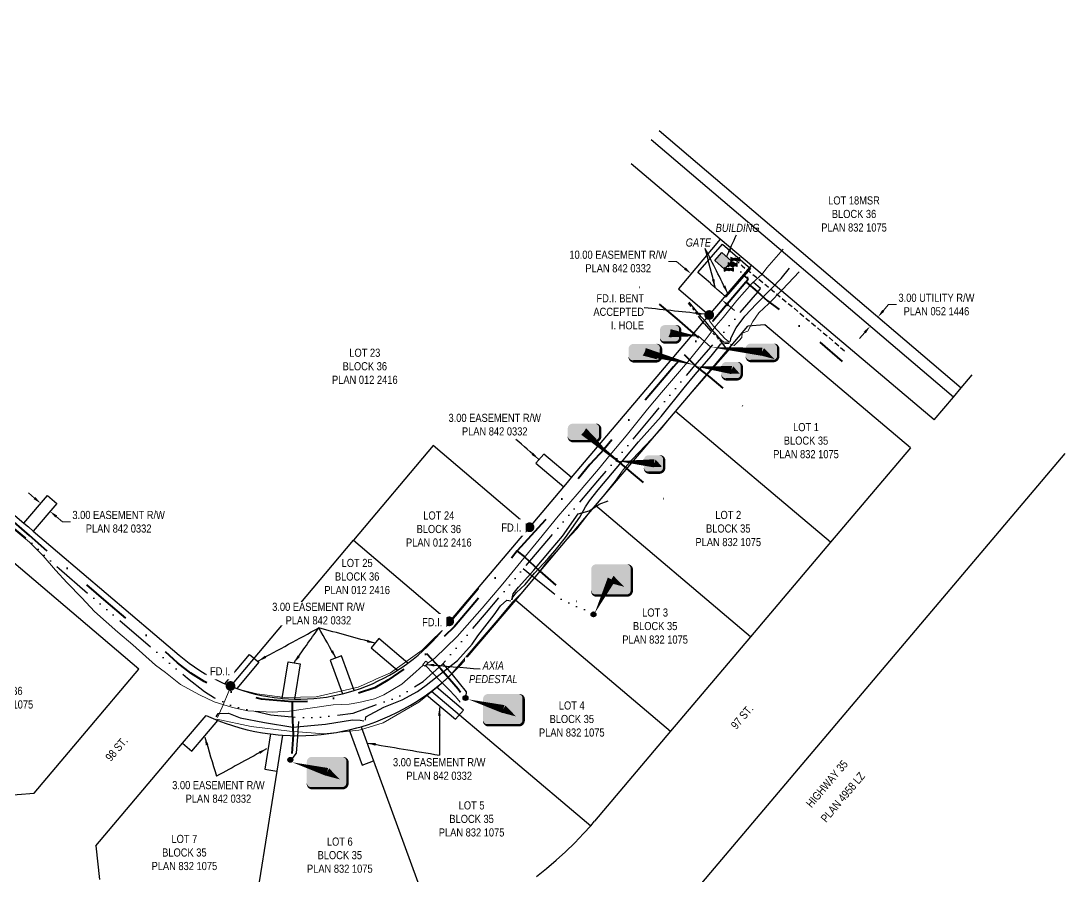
# Model space of a CAD drawing. Extents: x -125270 to -123996, y 6484594 to 6485518.
# Drawn here: x -124731 to -124473.8, y 6484747.8 to 6484958.4 of the extents above; entities that cross this region are included whole.
import ezdxf
from ezdxf.enums import TextEntityAlignment as Align

# ---------------------------------------------------------------- set-up
doc = ezdxf.new("R2010")
doc.units = 0
doc.header["$LTSCALE"] = 5
doc.header["$PDSIZE"] = 0.5
for name, pattern in [('COOP2', [10, 5, -1, 0, -1, 0, -1, 0, -1, 0, -1]), ('DASHDOT', [25.4, 12.7, -6.35, 0, -6.35]), ('POWERLINE5', [7.8, 2.4, -0.6, 0.6, -0.6, 0.6, -0.6, 2.4]), ('UG_PIPE', [1.875, 1.25, -0.625])]:
    doc.linetypes.add(name, pattern=pattern)
doc.layers.get('Defpoints').update_dxf_attribs({"color": 9})
for name, color, linetype in [('AS-FENCE', 48, 'foc-FENCE'), ('AS-PIPE-UG', 44, 'UG_PIPE'), ('AS-POWER-EXISTING', 72, 'POWERLINE5'), ('AS-SYMBOL', 7, 'Continuous'), ('AS-TELEPHONE-TELUS', 224, 'foc-TEL'), ('F-RW', 190, 'Continuous'), ('L-MON', 1, 'Continuous'), ('L-ROAD-T', 7, 'Continuous'), ('L-TITLEDB', 4, 'Continuous'), ('L-TITLEDB-T', 4, 'Continuous'), ('P-APEX RECON PAY ITEMS', 240, 'Continuous'), ('P-APEX RECON-URBAN', 30, 'COOP2')]:
    doc.layers.add(name, color=color, linetype=linetype)
for name, color, linetype, lineweight in [('AS-FIBRE-OPTIC-AXIA', 241, 'foc-FIBREOP', 9), ('AS-GENERAL', 48, 'Continuous', 18), ('AS-RECON EXISTING', 151, 'DASHDOT', 40), ('F-RW-T', 190, 'Continuous', 9), ('T-TEXT', 48, 'Continuous', 18)]:
    doc.layers.add(name, color=color, linetype=linetype, lineweight=lineweight)
doc.layers.add('AS-FIBRE-OPTIC-TELUS', color=7, linetype='foc-FIBREOP', lineweight=9, true_color=0xff9c38)
doc.layers.add('AS-STRUCTURE', color=7, linetype='Continuous', lineweight=30, true_color=0x595959)
doc.layers.add('AS-STRUCTURE-H', color=7, linetype='Continuous', true_color=0xa8a8a8)
doc.layers.add('AS-STRUCTURE-T', color=7, linetype='Continuous', true_color=0x454545)
doc.styles.add('1.8', font='ARIALN.TTF', dxfattribs={"height": 1.8})
doc.styles.add('80L', font='ARIALN.TTF', dxfattribs={"height": 2})
doc.styles.add('foc-LtypeFont', font='ARIALN.TTF', dxfattribs={"height": 7.35})
doc.styles.get("Standard").update_dxf_attribs({"font": 'ARIALN.TTF'})
doc.linetypes.add('foc-FENCE', pattern='A,10,-1,["X",foc-LtypeFont,S=0.2,R=0,X=-0.625,Y=-0.75],-1.24', length=12.24)
doc.linetypes.add('foc-FIBREOP', pattern='A,10,-1,["FO",foc-LtypeFont,S=0.2,R=0,X=-0.5,Y=-0.75],-2.75', length=13.75)
doc.linetypes.add('foc-TEL', pattern='A,2,-1,["T",foc-LtypeFont,S=0.2,R=0,X=-0.425,Y=-0.75],-1.24,8', length=12.24)
doc.dimstyles.new('Compass 1 000', dxfattribs={"dimtxt": 1.8, "dimasz": 2, "dimexe": 0.2, "dimexo": 0.0625, "dimgap": 0.5, "dimtad": 0, "dimtih": 1, "dimtoh": 1, "dimzin": 0, "dimdsep": 46, "dimtxsty": '1.8', "dimcen": 0.1, "dimse1": 1, "dimse2": 1, "dimclrd": 256, "dimclrt": 256, "dimaunit": 1, "dimadec": 4, "dimazin": 0, "dimtfac": 0.06, "dimtofl": 0, "dimtmove": 0, "dimatfit": 0, "dimfxl": 0.2, "dimtolj": 1, "dimtzin": 0, "dimlwd": -1, "dimarcsym": 0})

# ---------------------------------------------------------------- blocks, each defined once
blk = doc.blocks.new('fdia')
at = {"color": 255, "const_width": 1}
blk.add_lwpolyline([(-0.5, 0, 1), (0.5, 0, 1)], format="xyb", close=True, dxfattribs=at)
blk = doc.blocks.new('Fdiaa')
blk.add_blockref('fdia', (0, 0))
blk = doc.blocks.new('fdib')
at = {"color": 1, "const_width": 1.6}
blk.add_lwpolyline([(-0.4, 0, 1), (0.4, 0, 1)], format="xyb", close=True, dxfattribs=at)
at = {"color": 1}
blk.add_circle((0, 0), 0.8, dxfattribs=at)
blk = doc.blocks.new('Fdibb')
blk.add_blockref('fdib', (0, 0))
blk = doc.blocks.new('fdicc')
for name in ['Fdibb', 'Fdiaa']:
    blk.add_blockref(name, (0, 0))
blk = doc.blocks.new('FDI')
blk.add_blockref('fdicc', (0, 0))
blk = doc.blocks.new('VALVE')
h = blk.add_hatch(color=255)
h.dxf.hatch_style = 1
edge = h.paths.add_edge_path()
edge.add_line((-0.33, 0.24), (-1.2, 0.59))
edge.add_line((-1.2, 0.59), (-1.2, -0.59))
edge.add_line((-1.2, -0.59), (-0.33, -0.24))
edge.add_arc((0, 0), 0.411, 215.8775, 324.1225)
edge.add_line((0.33, -0.24), (1.2, -0.59))
edge.add_line((1.2, -0.59), (1.2, 0.59))
edge.add_line((1.2, 0.59), (0.33, 0.24))
edge.add_arc((0, 0), 0.411, 35.8775, 144.1225)
at = {"color": 48}
for p, q in [((-1.1, 0.44), (-1.1, -0.44)), ((-0.29, 0.12), (-1.1, 0.44)), ((0.29, 0.12), (1.1, 0.44)), ((1.1, 0.44), (1.1, -0.44)), ((-1.1, -0.44), (-0.29, -0.12)), ((1.1, -0.44), (0.29, -0.12))]:
    blk.add_line(p, q, dxfattribs=at)
for radius in [0.311, 0.11]:
    blk.add_circle((0, 0), radius, dxfattribs=at)
blk = doc.blocks.new('RISER')
h = blk.add_hatch(color=255)
h.dxf.hatch_style = 1
edge = h.paths.add_edge_path()
edge.add_arc((0, 0), 0.7, 0, 360)
blk.add_hatch(color=13).paths.add_polyline_path([(0.58, -0.15), (-0.58, -0.15, 0.774597)])
at = {"color": 13}
blk.add_line((-0.58, -0.15), (0.58, -0.15), dxfattribs=at)
blk.add_circle((0, 0), 0.6, dxfattribs=at)
blk = doc.blocks.new('*U627')
at = {"true_color": 0xffffa8}
h = blk.add_hatch(color=51, dxfattribs=at)
edge = h.paths.add_edge_path()
edge.add_line((-6.5, -11.5), (6.5, -11.5))
edge.add_arc((6.5, -5.5), 6, 270, 360)
edge.add_line((12.5, -5.5), (12.5, 4))
edge.add_arc((6.5, 4), 6, 0, 90)
edge.add_line((6.5, 10), (-6.5, 10))
edge.add_arc((-6.5, 4), 6, 90, 180)
edge.add_line((-12.5, 4), (-12.5, -5.5))
edge.add_arc((-6.5, -5.5), 6, 180, 270)
at = {"color": 240, "flags": 128}
for points in [[(-45, 2.7, 0, 10, 0), (0, 0, 5, 5, 0)], [(9.9, -4.3, 0, 10, 0), (0, 0, 5, 5, 0)]]:
    blk.add_lwpolyline(points, format="xyseb", dxfattribs=at)
blk.add_lwpolyline([(-6.5, -11.5, 3, 3, 0), (6.5, -11.5, 3, 3, 0.414214), (12.5, -5.5, 3, 3, 0), (12.5, 4, 3, 0, 0.414214), (6.5, 10, 0, 0, 0), (-6.5, 10, 0, 0, 0.414214), (-12.5, 4, 0, 0, 0), (-12.5, -5.5, 0, 3, 0.414214)], format="xyseb", close=True, dxfattribs=at)
at = {"color": 4, "lineweight": 30, "flags": 104}
blk.add_attdef('OTHER', text='', height=10, dxfattribs=at).set_placement((-0.3, 0), align=Align.MIDDLE_CENTER)
blk = doc.blocks.new('*U628')
at = {"true_color": 0xffffa8}
h = blk.add_hatch(color=51, dxfattribs=at)
edge = h.paths.add_edge_path()
edge.add_line((-14, -11.5), (14, -11.5))
edge.add_arc((14, -5.5), 6, 270, 360)
edge.add_line((20, -5.5), (20, 4))
edge.add_arc((14, 4), 6, 0, 90)
edge.add_line((14, 10), (-14, 10))
edge.add_arc((-14, 4), 6, 90, 180)
edge.add_line((-20, 4), (-20, -5.5))
edge.add_arc((-14, -5.5), 6, 180, 270)
at = {"color": 240, "flags": 128}
blk.add_lwpolyline([(-14, -11.5, 3, 3, 0), (14, -11.5, 3, 3, 0.414214), (20, -5.5, 3, 3, 0), (20, 4, 3, 0, 0.414214), (14, 10, 0, 0, 0), (-14, 10, 0, 0, 0.414214), (-20, 4, 0, 0, 0), (-20, -5.5, 0, 3, 0.414214)], format="xyseb", close=True, dxfattribs=at)
for points in [[(38.7, -35.2, 0, 10, 0), (0, 0, 5, 5, 0)], [(15.7, -9.2, 0, 10, 0), (0, 0, 5, 5, 0)]]:
    blk.add_lwpolyline(points, format="xyseb", dxfattribs=at)
at = {"color": 4, "lineweight": 30, "flags": 104}
blk.add_attdef('OTHER', text='', height=10, dxfattribs=at).set_placement((-0.3, 0), align=Align.MIDDLE_CENTER)
blk = doc.blocks.new('*U629')
at = {"true_color": 0xffffa8}
h = blk.add_hatch(color=51, dxfattribs=at)
edge = h.paths.add_edge_path()
edge.add_line((-6.5, -11.5), (6.5, -11.5))
edge.add_arc((6.5, -5.5), 6, 270, 360)
edge.add_line((12.5, -5.5), (12.5, 4))
edge.add_arc((6.5, 4), 6, 0, 90)
edge.add_line((6.5, 10), (-6.5, 10))
edge.add_arc((-6.5, 4), 6, 90, 180)
edge.add_line((-12.5, 4), (-12.5, -5.5))
edge.add_arc((-6.5, -5.5), 6, 180, 270)
at = {"color": 240, "flags": 128}
blk.add_lwpolyline([(-6.5, -11.5, 3, 3, 0), (6.5, -11.5, 3, 3, 0.414214), (12.5, -5.5, 3, 3, 0), (12.5, 4, 3, 0, 0.414214), (6.5, 10, 0, 0, 0), (-6.5, 10, 0, 0, 0.414214), (-12.5, 4, 0, 0, 0), (-12.5, -5.5, 0, 3, 0.414214)], format="xyseb", close=True, dxfattribs=at)
for points in [[(33.2, -3.6, 0, 10, 0), (0, 0, 5, 5, 0)], [(9.9, -4.3, 0, 10, 0), (0, 0, 5, 5, 0)]]:
    blk.add_lwpolyline(points, format="xyseb", dxfattribs=at)
at = {"color": 4, "lineweight": 30, "flags": 104}
blk.add_attdef('OTHER', text='', height=10, dxfattribs=at).set_placement((-0.3, 0), align=Align.MIDDLE_CENTER)
blk = doc.blocks.new('*U630')
at = {"true_color": 0xffffa8}
h = blk.add_hatch(color=51, dxfattribs=at)
edge = h.paths.add_edge_path()
edge.add_line((-6.5, -11.5), (6.5, -11.5))
edge.add_arc((6.5, -5.5), 6, 270, 360)
edge.add_line((12.5, -5.5), (12.5, 4))
edge.add_arc((6.5, 4), 6, 0, 90)
edge.add_line((6.5, 10), (-6.5, 10))
edge.add_arc((-6.5, 4), 6, 90, 180)
edge.add_line((-12.5, 4), (-12.5, -5.5))
edge.add_arc((-6.5, -5.5), 6, 180, 270)
at = {"color": 240, "flags": 128}
for points in [[(-43.9, 4.2, 0, 10, 0), (0, 0, 5, 5, 0)], [(9.9, -4.3, 0, 10, 0), (0, 0, 5, 5, 0)]]:
    blk.add_lwpolyline(points, format="xyseb", dxfattribs=at)
blk.add_lwpolyline([(-6.5, -11.5, 3, 3, 0), (6.5, -11.5, 3, 3, 0.414214), (12.5, -5.5, 3, 3, 0), (12.5, 4, 3, 0, 0.414214), (6.5, 10, 0, 0, 0), (-6.5, 10, 0, 0, 0.414214), (-12.5, 4, 0, 0, 0), (-12.5, -5.5, 0, 3, 0.414214)], format="xyseb", close=True, dxfattribs=at)
at = {"color": 4, "lineweight": 30, "flags": 104}
blk.add_attdef('OTHER', text='', height=10, dxfattribs=at).set_placement((-0.3, 0), align=Align.MIDDLE_CENTER)
blk = doc.blocks.new('*U631')
at = {"true_color": 0xffffa8}
h = blk.add_hatch(color=51, dxfattribs=at)
edge = h.paths.add_edge_path()
edge.add_line((-14, -11.5), (14, -11.5))
edge.add_arc((14, -5.5), 6, 270, 360)
edge.add_line((20, -5.5), (20, 4))
edge.add_arc((14, 4), 6, 0, 90)
edge.add_line((14, 10), (-14, 10))
edge.add_arc((-14, 4), 6, 90, 180)
edge.add_line((-20, 4), (-20, -5.5))
edge.add_arc((-14, -5.5), 6, 180, 270)
at = {"color": 240, "flags": 128}
blk.add_lwpolyline([(-14, -11.5, 3, 3, 0), (14, -11.5, 3, 3, 0.414214), (20, -5.5, 3, 3, 0), (20, 4, 3, 0, 0.414214), (14, 10, 0, 0, 0), (-14, 10, 0, 0, 0.414214), (-20, 4, 0, 0, 0), (-20, -5.5, 0, 3, 0.414214)], format="xyseb", close=True, dxfattribs=at)
for points in [[(62.1, -16.2, 0, 10, 0), (0, 0, 5, 5, 0)], [(15.7, -9.2, 0, 10, 0), (0, 0, 5, 5, 0)]]:
    blk.add_lwpolyline(points, format="xyseb", dxfattribs=at)
at = {"color": 4, "lineweight": 30, "flags": 104}
blk.add_attdef('OTHER', text='', height=10, dxfattribs=at).set_placement((-0.3, 0), align=Align.MIDDLE_CENTER)
blk = doc.blocks.new('*D518')
at = {"layer": 'Defpoints', "color": 0, "linetype": 'Continuous', "transparency": 16777216}
for p in [(-124519.89, 6484885.47), (-124519.42, 6484885.06), (-124521.36, 6484882.78)]:
    blk.add_point(p, dxfattribs=at)
at = {"layer": 'F-RW-T', "transparency": 16777216}
for p, q in [((-124518.6, 6484886.99), (-124517.3, 6484888.51)), ((-124517.3, 6484888.51), (-124515.3, 6484888.51)), ((-124523.13, 6484881.66), (-124524.43, 6484880.14))]:
    blk.add_line(p, q, dxfattribs=at)
at = {"layer": 'F-RW-T', "linetype": 'Continuous', "transparency": 16777216}
for points in [[(-124518.85, 6484887.2), (-124518.34, 6484886.77), (-124519.89, 6484885.47)], [(-124523.39, 6484881.88), (-124522.88, 6484881.44), (-124521.84, 6484883.18)]]:
    blk.add_solid(points, dxfattribs=at)
at = {"layer": 'F-RW-T', "linetype": 'Continuous', "transparency": 16777216, "insert": (-124505.5, 6484888.51), "char_height": 1.8, "attachment_point": 5, "style": '1.8'}
blk.add_mtext('\\A1;{\\H1.1111x;3.00 UTILITY R/W\\PPLAN 052 1446}', dxfattribs=at)
blk = doc.blocks.new('*D520')
at = {"layer": 'Defpoints', "color": 0, "linetype": 'Continuous', "transparency": 16777216}
for p in [(-124726.21, 6484839.44), (-124723.93, 6484837.5), (-124723.84, 6484837.61)]:
    blk.add_point(p, dxfattribs=at)
at = {"layer": 'F-RW-T', "transparency": 16777216}
for p, q in [((-124727.64, 6484840.84), (-124729.17, 6484842.14)), ((-124722.31, 6484836.31), (-124720.79, 6484835.02)), ((-124720.79, 6484835.02), (-124718.79, 6484835.02))]:
    blk.add_line(p, q, dxfattribs=at)
at = {"layer": 'F-RW-T', "linetype": 'Continuous', "transparency": 16777216}
for points in [[(-124727.43, 6484841.1), (-124727.86, 6484840.59), (-124726.12, 6484839.55)], [(-124722.1, 6484836.57), (-124722.53, 6484836.06), (-124723.84, 6484837.61)]]:
    blk.add_solid(points, dxfattribs=at)
at = {"layer": 'F-RW-T', "linetype": 'Continuous', "transparency": 16777216, "insert": (-124706.95, 6484835.02), "char_height": 1.8, "attachment_point": 5, "style": '1.8'}
blk.add_mtext('\\A1;{\\H1.1111x;3.00 EASEMENT R/W\\PPLAN 842 0332}', dxfattribs=at)
blk = doc.blocks.new('*U652')
at = {"true_color": 0xffffa8}
h = blk.add_hatch(color=51, dxfattribs=at)
edge = h.paths.add_edge_path()
edge.add_line((-19, -20), (19, -20))
edge.add_arc((19, -14), 6, 270, 360)
edge.add_line((25, -14), (25, 12.5))
edge.add_arc((19, 12.5), 6, 0, 90)
edge.add_line((19, 18.5), (-19, 18.5))
edge.add_arc((-19, 12.5), 6, 90, 180)
edge.add_line((-25, 12.5), (-25, -14))
edge.add_arc((-19, -14), 6, 180, 270)
at = {"color": 240, "flags": 128}
for points in [[(-43.1, 11.9, 0, 10, 0), (0, 0, 5, 5, 0)], [(15.7, -9.2, 0, 10, 0), (0, 0, 5, 5, 0)]]:
    blk.add_lwpolyline(points, format="xyseb", dxfattribs=at)
blk.add_lwpolyline([(-19, -20, 3, 3, 0), (19, -20, 3, 3, 0.414214), (25, -14, 3, 3, 0), (25, 12.5, 3, 0, 0.414214), (19, 18.5, 0, 0, 0), (-19, 18.5, 0, 0, 0.414214), (-25, 12.5, 0, 0, 0), (-25, -14, 0, 3, 0.414214)], format="xyseb", close=True, dxfattribs=at)
at = {"color": 4, "lineweight": 30, "flags": 104}
blk.add_attdef('OTHER', text='', height=10, dxfattribs=at).set_placement((-0.3, 0), align=Align.MIDDLE_CENTER)
blk = doc.blocks.new('*U654')
at = {"true_color": 0xffffa8}
h = blk.add_hatch(color=51, dxfattribs=at)
edge = h.paths.add_edge_path()
edge.add_line((-19, -20), (19, -20))
edge.add_arc((19, -14), 6, 270, 360)
edge.add_line((25, -14), (25, 12.5))
edge.add_arc((19, 12.5), 6, 0, 90)
edge.add_line((19, 18.5), (-19, 18.5))
edge.add_arc((-19, 12.5), 6, 90, 180)
edge.add_line((-25, 12.5), (-25, -14))
edge.add_arc((-19, -14), 6, 180, 270)
at = {"color": 240, "flags": 128}
blk.add_lwpolyline([(-19, -20, 3, 3, 0), (19, -20, 3, 3, 0.414214), (25, -14, 3, 3, 0), (25, 12.5, 3, 0, 0.414214), (19, 18.5, 0, 0, 0), (-19, 18.5, 0, 0, 0.414214), (-25, 12.5, 0, 0, 0), (-25, -14, 0, 3, 0.414214)], format="xyseb", close=True, dxfattribs=at)
for points in [[(-20.9, -42.2, 0, 10, 0), (0, 0, 5, 5, 0)], [(15.7, -9.2, 0, 10, 0), (0, 0, 5, 5, 0)]]:
    blk.add_lwpolyline(points, format="xyseb", dxfattribs=at)
at = {"color": 4, "lineweight": 30, "flags": 104}
blk.add_attdef('OTHER', text='', height=10, dxfattribs=at).set_placement((-0.3, 0), align=Align.MIDDLE_CENTER)
blk = doc.blocks.new('*U655')
at = {"true_color": 0xffffa8}
h = blk.add_hatch(color=51, dxfattribs=at)
edge = h.paths.add_edge_path()
edge.add_line((-14, -11.5), (14, -11.5))
edge.add_arc((14, -5.5), 6, 270, 360)
edge.add_line((20, -5.5), (20, 4))
edge.add_arc((14, 4), 6, 0, 90)
edge.add_line((14, 10), (-14, 10))
edge.add_arc((-14, 4), 6, 90, 180)
edge.add_line((-20, 4), (-20, -5.5))
edge.add_arc((-14, -5.5), 6, 180, 270)
at = {"color": 240, "flags": 128}
for points in [[(-63.1, 5.5, 0, 10, 0), (0, 0, 5, 5, 0)], [(15.7, -9.2, 0, 10, 0), (0, 0, 5, 5, 0)]]:
    blk.add_lwpolyline(points, format="xyseb", dxfattribs=at)
blk.add_lwpolyline([(-14, -11.5, 3, 3, 0), (14, -11.5, 3, 3, 0.414214), (20, -5.5, 3, 3, 0), (20, 4, 3, 0, 0.414214), (14, 10, 0, 0, 0), (-14, 10, 0, 0, 0.414214), (-20, 4, 0, 0, 0), (-20, -5.5, 0, 3, 0.414214)], format="xyseb", close=True, dxfattribs=at)
at = {"color": 4, "lineweight": 30, "flags": 104}
blk.add_attdef('OTHER', text='', height=10, dxfattribs=at).set_placement((-0.3, 0), align=Align.MIDDLE_CENTER)
blk = doc.blocks.new('*D548')
at = {"layer": 'Defpoints', "color": 0, "linetype": 'Continuous', "transparency": 16777216}
for p in [(-124566.83, 6484895.05), (-124565.94, 6484896.11), (-124559.19, 6484888.57)]:
    blk.add_point(p, dxfattribs=at)
at = {"layer": 'F-RW-T', "transparency": 16777216}
for p, q in [((-124569.5, 6484899.11), (-124571.5, 6484899.11)), ((-124567.47, 6484897.4), (-124569.5, 6484899.11)), ((-124556.77, 6484888.34), (-124555.24, 6484887.05))]:
    blk.add_line(p, q, dxfattribs=at)
at = {"layer": 'F-RW-T', "linetype": 'Continuous', "transparency": 16777216}
for points in [[(-124567.25, 6484897.65), (-124567.68, 6484897.14), (-124565.94, 6484896.11)], [(-124556.55, 6484888.59), (-124556.98, 6484888.08), (-124558.29, 6484889.63)]]:
    blk.add_solid(points, dxfattribs=at)
at = {"layer": 'F-RW-T', "linetype": 'Continuous', "transparency": 16777216, "insert": (-124583.89, 6484899.11), "char_height": 1.8, "attachment_point": 5, "style": '1.8'}
blk.add_mtext('\\A1;{\\H1.1111x;10.00 EASEMENT R/W\\PPLAN 842 0332}', dxfattribs=at)

msp = doc.modelspace()

# ---------------------------------------------------------------- hatches: boundary and pattern name
at = {"layer": 'AS-STRUCTURE-H', "linetype": 'Continuous'}
h = msp.add_hatch(color=256, dxfattribs=at)
h.dxf.hatch_style = 1
h.paths.add_polyline_path([(-124557.721, 6484897.206), (-124560.112, 6484899.335), (-124558.378, 6484901.318), (-124556.01, 6484899.196)])

# ---------------------------------------------------------------- linework, layer by layer
at = {"layer": 'AS-FENCE', "ltscale": 0.2, "flags": 128}
msp.add_lwpolyline([(-124561.186, 6484893.742), (-124564.276, 6484896.427), (-124558.217, 6484903.404), (-124551.271, 6484897.4), (-124557.354, 6484890.41), (-124559.053, 6484891.887)], dxfattribs=at)
at = {"layer": 'AS-FIBRE-OPTIC-AXIA', "ltscale": 0.2, "flags": 128}
for points in [[(-124631.325, 6484799.577), (-124630.737, 6484800.265), (-124629.057, 6484801.451), (-124623.587, 6484806.814), (-124617.398, 6484813.716), (-124612.317, 6484819.734), (-124607.847, 6484825.182), (-124603.383, 6484830.697), (-124598.673, 6484836.37), (-124594.009, 6484841.803), (-124588.754, 6484847.951), (-124585.903, 6484851.49), (-124581.944, 6484856.176), (-124576.666, 6484862.724), (-124573.251, 6484866.874), (-124566.294, 6484874.906), (-124562.93, 6484879.119), (-124559.719, 6484883.368), (-124558.014, 6484885.29), (-124554.674, 6484889.491), (-124550.923, 6484893.742), (-124548.419, 6484896.038), (-124547.259, 6484897.594), (-124543.276, 6484902.137)], [(-124771.956, 6484849.749), (-124767.597, 6484854.718), (-124765.535, 6484856.656), (-124764.63, 6484857.229), (-124763.494, 6484857.454), (-124762.03, 6484856.95), (-124760.06, 6484855.177), (-124752.142, 6484848.286), (-124749.094, 6484845.928), (-124744.39, 6484842.433), (-124740.391, 6484839.307), (-124735.031, 6484835.115), (-124728.866, 6484829.969), (-124725.557, 6484826.61), (-124722.481, 6484823.139), (-124719.622, 6484820.03), (-124716.052, 6484816.282), (-124712.899, 6484812.908), (-124707.117, 6484807.886), (-124703.48, 6484804.724), (-124697.863, 6484799.746), (-124695.426, 6484797.91), (-124691.681, 6484794.945), (-124687.027, 6484792.419), (-124683.378, 6484790.675), (-124678.903, 6484789.308), (-124675.154, 6484788.512), (-124669.131, 6484788.144), (-124664.833, 6484788.369), (-124654.093, 6484789.935), (-124650.191, 6484790.149), (-124647.786, 6484790.486), (-124643.939, 6484791.421), (-124641.652, 6484792.443), (-124637.213, 6484795.078), (-124633.726, 6484798.097), (-124631.898, 6484799.76)], [(-124631.303, 6484799.567), (-124629.512, 6484797.755), (-124627.461, 6484795.612), (-124625.669, 6484793.834), (-124623.985, 6484791.976), (-124622.838, 6484790.602)]]:
    msp.add_lwpolyline(points, dxfattribs=at)
msp.add_lwpolyline([(-124631.246, 6484800.714), (-124631.987, 6484799.9), (-124631.488, 6484799.434), (-124630.726, 6484800.267)], close=True, dxfattribs=at)
at = {"layer": 'AS-FIBRE-OPTIC-TELUS', "ltscale": 0.2, "flags": 128}
for points in [[(-124556.109, 6484878.784), (-124555.315, 6484878.422), (-124554.054, 6484879.683), (-124553.429, 6484880.43), (-124553.33, 6484881.447), (-124551.976, 6484881.983), (-124550.689, 6484884.372), (-124549.234, 6484886.499), (-124546.792, 6484888.761), (-124543.451, 6484892.195), (-124539.316, 6484896.599)], [(-124556.471, 6484879.251), (-124557.568, 6484880.099), (-124560.436, 6484883.228), (-124561.425, 6484884.509), (-124561.93, 6484885.662)], [(-124682.739, 6484786.455), (-124674.285, 6484784.611), (-124664.824, 6484783.474), (-124656.332, 6484782.783), (-124647.816, 6484783.717), (-124647.355, 6484783.797), (-124641.789, 6484785.499), (-124633.014, 6484790.645), (-124628.157, 6484794.589), (-124625.187, 6484797.233), (-124619.207, 6484804.281), (-124613.205, 6484811.26), (-124609.969, 6484815.128), (-124609.693, 6484815.474), (-124607.821, 6484817.406), (-124604.672, 6484821.011), (-124601.334, 6484825.297), (-124599.082, 6484827.737), (-124596.53, 6484830.654), (-124594.067, 6484833.274), (-124590.451, 6484837.984), (-124587.6, 6484841.36), (-124584.656, 6484845.066), (-124582.648, 6484847.826), (-124580.413, 6484850.377), (-124575.638, 6484855.428), (-124573.484, 6484857.743), (-124569.435, 6484862.693), (-124566.767, 6484865.824), (-124559.899, 6484873.603), (-124556.222, 6484877.813), (-124556.145, 6484878.769), (-124556.145, 6484878.769)], [(-124682.628, 6484786.856), (-124681.406, 6484789.385), (-124679.747, 6484793.471), (-124678.944, 6484794.207), (-124677.536, 6484793.795), (-124672.868, 6484792.688), (-124665.998, 6484791.783), (-124658.295, 6484791.902), (-124647.913, 6484794.273), (-124644.395, 6484795.882), (-124643.621, 6484796.246), (-124640.006, 6484797.833), (-124632.204, 6484803.445), (-124625.259, 6484810.201), (-124618.305, 6484818.493), (-124618.251, 6484818.546)]]:
    msp.add_lwpolyline(points, dxfattribs=at)
at = {"layer": 'AS-GENERAL', "ltscale": 0.2, "const_width": 0.3, "flags": 128}
msp.add_lwpolyline([(-124561.214, 6484893.71), (-124557.354, 6484890.41), (-124556.338, 6484891.422)], dxfattribs=at)
at = {"layer": 'AS-PIPE-UG', "ltscale": 0.2, "flags": 128}
msp.add_lwpolyline([(-124555.015, 6484899.567), (-124553.392, 6484898.067), (-124551.385, 6484896.488), (-124547.469, 6484893.298), (-124543.765, 6484890.21), (-124540.577, 6484887.61), (-124533.644, 6484881.796), (-124528.099, 6484877.109)], dxfattribs=at)
at = {"layer": 'AS-POWER-EXISTING', "ltscale": 0.2, "flags": 128}
msp.add_lwpolyline([(-124557.399, 6484877.891), (-124558.774, 6484879.764), (-124560.47, 6484881.384), (-124562.096, 6484883.161), (-124566.595, 6484888.865)], dxfattribs=at)
at = {"layer": 'AS-RECON EXISTING', "ltscale": 0.2, "flags": 128}
for points in [[(-124552.438, 6484894.066), (-124555.663, 6484890.231), (-124560.559, 6484884.41), (-124564.029, 6484880.374), (-124567.622, 6484876.218), (-124570.27, 6484873.192), (-124579.018, 6484862.86), (-124587.368, 6484852.933), (-124590.918, 6484849.093), (-124595.652, 6484843.309), (-124601.859, 6484835.451), (-124608.743, 6484827.845), (-124614.999, 6484820.254), (-124624.179, 6484809.226), (-124631.115, 6484802.579), (-124632.492, 6484801.59), (-124640.65, 6484796.018), (-124643.859, 6484794.156), (-124648.595, 6484792.599), (-124657.654, 6484790.864), (-124664.177, 6484790.654), (-124671.779, 6484791.382), (-124677.544, 6484792.57), (-124682.272, 6484794.111), (-124685.901, 6484795.659), (-124689.157, 6484797.747), (-124692.446, 6484800.334), (-124697.532, 6484804.947), (-124703.548, 6484809.916), (-124710.018, 6484815.425), (-124715.565, 6484820.186), (-124720.838, 6484824.648), (-124728.945, 6484831.632), (-124732.665, 6484834.928), (-124734.479, 6484836.429), (-124743.398, 6484843.818), (-124751.098, 6484850.452), (-124751.138, 6484850.449), (-124756.415, 6484855.365), (-124764.989, 6484862.578), (-124776.197, 6484871.825), (-124790.881, 6484884.479), (-124792.716, 6484885.768), (-124799.129, 6484891.068), (-124801.576, 6484893.283), (-124809.248, 6484899.914), (-124818.229, 6484907.42), (-124825.109, 6484913.515), (-124829.805, 6484917.345), (-124834.699, 6484920.971), (-124841.432, 6484925.454), (-124849.177, 6484929.982), (-124856.348, 6484933.079), (-124859.847, 6484934.192), (-124867.504, 6484936.324), (-124882.462, 6484939.269), (-124886.587, 6484939.422), (-124900.376, 6484939.968), (-124908.326, 6484940.281), (-124916.138, 6484940.659), (-124925.988, 6484940.954), (-124929.541, 6484941.025), (-124933.481, 6484941.416), (-124943.239, 6484941.51), (-124955.094, 6484942.083), (-124969.972, 6484942.676), (-124974.897, 6484943.975), (-124976.863, 6484944.495), (-124990.129, 6484948.041), (-124993.772, 6484948.908), (-124993.786, 6484948.888), (-124999.587, 6484949.695), (-125000.762, 6484949.834), (-125003.674, 6484950.205), (-125004.808, 6484950.322), (-125010.519, 6484950.881), (-125014.084, 6484951.749), (-125022.278, 6484952.301), (-125025.205, 6484952.836), (-125028.633, 6484953.429), (-125032.727, 6484954.725), (-125038.061, 6484955.265), (-125044.894, 6484956.251), (-125048.597, 6484956.665), (-125053.805, 6484957.362), (-125061.569, 6484958.364), (-125062.924, 6484957.617), (-125066.982, 6484956.144), (-125075.011, 6484957.508), (-125076.985, 6484957.635), (-125079.677, 6484957.84), (-125081.667, 6484958.062)], [(-124564.022, 6484880.333), (-124569.397, 6484885.03), (-124574.576, 6484889.319), (-124581.494, 6484895.189)], [(-124552.755, 6484895.552), (-124551.86, 6484894.763), (-124552.397, 6484894.044), (-124549.692, 6484891.691), (-124547.112, 6484889.463), (-124543.733, 6484886.869), (-124534.828, 6484879.76), (-124528.758, 6484874.502)], [(-124567.664, 6484876.233), (-124564.621, 6484873.178), (-124561.31, 6484870.61), (-124557.438, 6484867.406), (-124555.096, 6484865.066), (-124552.259, 6484862.784), (-124551.888, 6484862.883)], [(-124587.398, 6484852.945), (-124584.1, 6484850.034), (-124580.198, 6484846.757), (-124575.379, 6484842.795), (-124572.709, 6484840.777), (-124569.91, 6484839.127)], [(-124608.749, 6484827.83), (-124607.074, 6484826.461), (-124603.176, 6484822.846), (-124598.621, 6484818.938), (-124593.478, 6484814.91), (-124590.629, 6484812.816), (-124589.964, 6484812.224)], [(-124631.133, 6484802.587), (-124627.586, 6484798.848), (-124623.313, 6484793.867), (-124621.536, 6484791.658)], [(-124664.219, 6484790.644), (-124664.197, 6484787.977), (-124663.993, 6484782.553), (-124664.341, 6484777.364), (-124664.675, 6484776.424)]]:
    msp.add_lwpolyline(points, dxfattribs=at)
at = {"layer": 'AS-STRUCTURE', "ltscale": 0.2, "flags": 128}
msp.add_lwpolyline([(-124557.721, 6484897.206), (-124560.112, 6484899.335), (-124558.378, 6484901.318), (-124556.01, 6484899.196)], close=True, dxfattribs=at)
at = {"layer": 'AS-TELEPHONE-TELUS', "ltscale": 0.2, "flags": 128}
for points in [[(-124556.239, 6484879.41), (-124556.152, 6484880.172), (-124555.691, 6484881.202), (-124554.841, 6484882.784), (-124552.66, 6484885.671), (-124549.834, 6484888.711), (-124546.193, 6484892.413), (-124543.775, 6484894.966), (-124541.689, 6484897.502)], [(-124556.486, 6484879.159), (-124557.977, 6484879.274), (-124558.561, 6484879.734), (-124560.759, 6484882.3), (-124562.281, 6484884.221), (-124563.48, 6484885.472), (-124566.431, 6484889.066)], [(-124610.028, 6484815.776), (-124609.817, 6484816.489), (-124608.961, 6484817.576), (-124606.805, 6484819.591), (-124604.509, 6484822.352), (-124601.251, 6484825.916), (-124599.393, 6484827.971), (-124596.904, 6484831.128), (-124593.374, 6484836.165), (-124591.91, 6484838.72), (-124590.921, 6484840.218), (-124588.838, 6484842.895), (-124583.112, 6484849.728), (-124578.869, 6484854.701), (-124573.336, 6484860.958), (-124567.674, 6484868.037), (-124564.897, 6484871.328), (-124560.956, 6484875.791), (-124559.672, 6484877.434), (-124558.571, 6484878.837), (-124556.54, 6484879.041)], [(-124610.106, 6484815.784), (-124609.759, 6484817.315), (-124608.442, 6484818.911), (-124604.697, 6484823.095), (-124600.4, 6484828.169), (-124597.606, 6484831.499), (-124593.763, 6484837), (-124591.05, 6484837.762), (-124590.163, 6484838.318), (-124588.593, 6484839.375), (-124586.347, 6484840.153)], [(-124646.148, 6484786.212), (-124646.025, 6484786.991), (-124641.631, 6484789.339), (-124637.093, 6484791.144), (-124633.368, 6484793.203), (-124631.184, 6484794.794), (-124623.5, 6484800.89), (-124619.878, 6484804.866), (-124618.433, 6484806.953), (-124614.483, 6484812.114), (-124612.857, 6484814.37), (-124611.293, 6484815.731), (-124610.328, 6484815.53)], [(-124682.932, 6484787.004), (-124682.429, 6484787.826), (-124679.917, 6484787.88), (-124677.041, 6484786.77), (-124671.01, 6484785.575), (-124664.006, 6484784.488), (-124655.996, 6484785.157), (-124649.352, 6484786.265), (-124647.478, 6484786.157), (-124646.535, 6484785.997)]]:
    msp.add_lwpolyline(points, dxfattribs=at)
at = {"layer": 'F-RW', "ltscale": 0.2, "flags": 128}
for points in [[(-124573.794, 6484931.371), (-124499.391, 6484868.005)], [(-124501.327, 6484865.716), (-124575.731, 6484929.082)], [(-124558.735, 6484904.618), (-124569.075, 6484892.403), (-124561.46, 6484885.884)], [(-124595.382, 6484845.918), (-124602.241, 6484851.71), (-124604.176, 6484849.425), (-124597.317, 6484843.633)], [(-124730.275, 6484834.664), (-124724.453, 6484841.51), (-124722.169, 6484839.568), (-124727.992, 6484832.721)], [(-124635.678, 6484800.226), (-124642.834, 6484806.275), (-124644.768, 6484803.984), (-124638.243, 6484798.466)], [(-124680.788, 6484795.136), (-124674.705, 6484802.382), (-124672.397, 6484800.438), (-124677.848, 6484793.974)], [(-124648.901, 6484793.484), (-124652.027, 6484802.007), (-124654.84, 6484800.973), (-124651.794, 6484792.669)], [(-124666.664, 6484791.532), (-124665.208, 6484800.523), (-124662.272, 6484800.066), (-124663.63, 6484791.355)], [(-124631.103, 6484792.427), (-124623.955, 6484786.383), (-124622.022, 6484788.674), (-124628.65, 6484794.28)], [(-124691.222, 6484780.474), (-124688.933, 6484778.537), (-124682.528, 6484786.115)], [(-124650.143, 6484783.803), (-124646.955, 6484775.095), (-124644.142, 6484776.128)], [(-124669.55, 6484782.784), (-124670.938, 6484774.071), (-124667.978, 6484773.599)]]:
    msp.add_lwpolyline(points, dxfattribs=at)
at = {"layer": 'L-TITLEDB', "ltscale": 0.2, "flags": 128}
for points in [[(-124551.074, 6484898.172), (-124558.735, 6484904.618), (-124580.702, 6484923.207)], [(-124558.735, 6484904.618), (-124580.702, 6484923.207)], [(-124551.074, 6484898.172), (-124558.735, 6484904.618)], [(-124561.46, 6484885.884), (-124551.074, 6484898.172)], [(-124561.46, 6484885.884), (-124551.074, 6484898.172)], [(-124506.073, 6484860.101), (-124551.074, 6484898.172)], [(-124790.712, 6484886.055), (-124778.998, 6484876.093), (-124777.849, 6484875.12), (-124776.713, 6484874.151), (-124730.275, 6484834.664), (-124729.139, 6484833.748), (-124727.992, 6484832.721), (-124692.065, 6484802.171)], [(-124605.745, 6484833.647), (-124597.317, 6484843.633), (-124596.348, 6484844.732), (-124595.382, 6484845.918), (-124561.46, 6484885.884)], [(-124605.745, 6484833.647), (-124597.317, 6484843.633), (-124596.348, 6484844.732), (-124595.382, 6484845.918), (-124561.46, 6484885.884)], [(-124621.059, 6484801.656), (-124609.133, 6484815.744), (-124589.456, 6484839.008), (-124569.772, 6484862.219), (-124551.997, 6484883.231)], [(-124547.802, 6484883.55), (-124551.997, 6484883.231)], [(-124511.913, 6484853.215), (-124547.802, 6484883.55)], [(-124777.849, 6484875.12), (-124776.713, 6484874.151), (-124730.275, 6484834.664), (-124729.139, 6484833.748)], [(-124499.391, 6484868.005), (-124496.673, 6484871.22)], [(-124701.937, 6484798.761), (-124734.965, 6484826.835), (-124759.322, 6484847.554), (-124783.685, 6484868.268)], [(-124506.073, 6484860.101), (-124501.327, 6484865.716), (-124499.391, 6484868.005)], [(-124531.582, 6484829.973), (-124569.772, 6484862.219)], [(-124605.745, 6484833.647), (-124629.484, 6484853.789), (-124649.119, 6484830.474), (-124625.452, 6484810.402)], [(-124511.913, 6484853.215), (-124531.582, 6484829.973), (-124551.276, 6484806.722), (-124570.97, 6484783.469), (-124589.693, 6484761.332)], [(-124566.904, 6484741.801), (-124473.802, 6484851.862)], [(-124551.276, 6484806.722), (-124589.456, 6484839.008)], [(-124729.139, 6484833.748), (-124727.992, 6484832.721), (-124692.065, 6484802.171)], [(-124627.937, 6484807.472), (-124625.452, 6484810.402), (-124605.745, 6484833.647)], [(-124627.937, 6484807.472), (-124625.452, 6484810.402), (-124605.745, 6484833.647)], [(-124679.325, 6484794.551), (-124649.119, 6484830.474)], [(-124609.133, 6484815.744), (-124570.97, 6484783.469)], [(-124635.678, 6484800.226), (-124634.418, 6484801.19), (-124633.192, 6484802.198), (-124632.001, 6484803.247), (-124630.849, 6484804.338), (-124629.735, 6484805.468), (-124628.661, 6484806.636), (-124627.937, 6484807.472)], [(-124635.678, 6484800.226), (-124634.418, 6484801.19), (-124633.192, 6484802.198), (-124632.001, 6484803.247), (-124630.849, 6484804.338), (-124629.735, 6484805.468), (-124628.661, 6484806.636), (-124627.937, 6484807.472)], [(-124692.065, 6484802.171), (-124690.838, 6484801.165), (-124689.577, 6484800.202), (-124688.283, 6484799.283), (-124686.957, 6484798.41), (-124685.602, 6484797.585), (-124684.219, 6484796.806), (-124682.81, 6484796.077), (-124681.376, 6484795.397), (-124680.788, 6484795.136)], [(-124692.065, 6484802.171), (-124690.838, 6484801.165), (-124689.577, 6484800.202), (-124688.283, 6484799.283), (-124686.957, 6484798.41), (-124685.602, 6484797.585), (-124684.219, 6484796.806), (-124682.81, 6484796.077), (-124681.376, 6484795.397), (-124680.788, 6484795.136)], [(-124629.859, 6484793.339), (-124628.65, 6484794.28), (-124627.186, 6484795.491), (-124625.765, 6484796.752), (-124624.389, 6484798.062), (-124623.06, 6484799.42), (-124621.779, 6484800.823), (-124621.059, 6484801.656)], [(-124638.243, 6484798.466), (-124636.96, 6484799.331), (-124635.678, 6484800.226)], [(-124638.243, 6484798.466), (-124636.96, 6484799.331), (-124635.678, 6484800.226)], [(-124736.194, 6484767.527), (-124727.754, 6484768.221), (-124701.937, 6484798.761)], [(-124648.901, 6484793.484), (-124647.397, 6484793.991), (-124645.912, 6484794.549), (-124644.447, 6484795.16), (-124643.004, 6484795.821), (-124641.586, 6484796.532), (-124640.193, 6484797.292), (-124638.827, 6484798.1), (-124638.243, 6484798.466)], [(-124648.901, 6484793.484), (-124647.397, 6484793.991), (-124645.912, 6484794.549), (-124644.447, 6484795.16), (-124643.004, 6484795.821), (-124641.586, 6484796.532), (-124640.193, 6484797.292), (-124638.827, 6484798.1), (-124638.243, 6484798.466)], [(-124680.788, 6484795.136), (-124679.325, 6484794.551), (-124677.848, 6484793.974)], [(-124680.788, 6484795.136), (-124679.325, 6484794.551), (-124677.848, 6484793.974)], [(-124677.848, 6484793.974), (-124676.344, 6484793.469), (-124674.822, 6484793.017), (-124673.286, 6484792.618), (-124671.737, 6484792.274), (-124670.177, 6484791.983), (-124668.608, 6484791.747), (-124667.032, 6484791.566), (-124666.664, 6484791.532)], [(-124677.848, 6484793.974), (-124676.344, 6484793.469), (-124674.822, 6484793.017), (-124673.286, 6484792.618), (-124671.737, 6484792.274), (-124670.177, 6484791.983), (-124668.608, 6484791.747), (-124667.032, 6484791.566), (-124666.664, 6484791.532)], [(-124666.664, 6484791.532), (-124665.144, 6484791.459), (-124663.63, 6484791.355)], [(-124666.664, 6484791.532), (-124665.144, 6484791.459), (-124663.63, 6484791.355)], [(-124663.63, 6484791.355), (-124662.043, 6484791.35), (-124660.457, 6484791.4), (-124658.874, 6484791.505), (-124657.295, 6484791.666), (-124655.723, 6484791.881), (-124654.159, 6484792.152), (-124652.606, 6484792.477), (-124651.794, 6484792.669)], [(-124663.63, 6484791.355), (-124662.043, 6484791.35), (-124660.457, 6484791.4), (-124658.874, 6484791.505), (-124657.295, 6484791.666), (-124655.723, 6484791.881), (-124654.159, 6484792.152), (-124652.606, 6484792.477), (-124651.794, 6484792.669)], [(-124651.794, 6484792.669), (-124650.365, 6484793.075), (-124648.901, 6484793.484)], [(-124651.794, 6484792.669), (-124650.365, 6484793.075), (-124648.901, 6484793.484)], [(-124647.235, 6484784.575), (-124645.421, 6484785.146), (-124643.629, 6484785.78), (-124641.859, 6484786.476), (-124640.115, 6484787.234), (-124638.398, 6484788.052), (-124636.711, 6484788.929), (-124635.056, 6484789.865), (-124633.434, 6484790.857), (-124631.848, 6484791.906), (-124631.103, 6484792.427)], [(-124631.103, 6484792.427), (-124629.859, 6484793.339)], [(-124629.859, 6484793.339), (-124590.67, 6484760.195)], [(-124712.526, 6484755.269), (-124691.222, 6484780.474), (-124685.414, 6484787.345)], [(-124685.414, 6484787.345), (-124683.671, 6484786.579), (-124682.528, 6484786.115)], [(-124682.528, 6484786.115), (-124680.744, 6484785.45), (-124678.938, 6484784.847), (-124677.112, 6484784.308), (-124675.268, 6484783.833), (-124673.408, 6484783.422), (-124671.536, 6484783.077), (-124669.652, 6484782.797), (-124669.55, 6484782.784)], [(-124666.562, 6484782.482), (-124664.664, 6484782.379), (-124662.763, 6484782.343), (-124660.863, 6484782.373), (-124658.964, 6484782.469), (-124657.071, 6484782.631), (-124655.184, 6484782.86), (-124653.306, 6484783.154), (-124651.439, 6484783.513), (-124650.143, 6484783.803)], [(-124650.143, 6484783.803), (-124648.301, 6484784.272), (-124647.235, 6484784.575)], [(-124647.235, 6484784.575), (-124644.142, 6484776.128), (-124628.858, 6484734.405)], [(-124666.562, 6484782.482), (-124667.978, 6484773.599), (-124674.775, 6484730.956)], [(-124669.55, 6484782.784), (-124667.658, 6484782.573), (-124666.562, 6484782.482)], [(-124590.67, 6484760.195), (-124589.693, 6484761.332)], [(-124604.04, 6484747.713), (-124601.571, 6484749.656), (-124599.171, 6484751.684), (-124596.844, 6484753.794), (-124594.592, 6484755.985), (-124592.417, 6484758.252), (-124590.67, 6484760.195)], [(-124712.526, 6484755.269), (-124711.702, 6484746.976)]]:
    msp.add_lwpolyline(points, dxfattribs=at)
at = {"layer": 'P-APEX RECON-URBAN', "ltscale": 0.4, "flags": 128}
for points in [[(-124799.94, 6484889.992), (-124793.769, 6484884.832), (-124791.853, 6484883.207), (-124776.949, 6484870.717), (-124764.489, 6484860.176), (-124758.092, 6484854.641), (-124751.809, 6484849.299), (-124744.079, 6484842.796), (-124740.27, 6484839.648), (-124734.871, 6484835.288), (-124729.708, 6484831.014), (-124727.233, 6484828.719), (-124725.334, 6484826.793), (-124721.635, 6484823.508), (-124710.635, 6484814.086), (-124698.401, 6484803.697), (-124693.335, 6484799.304), (-124690.009, 6484796.534), (-124685.826, 6484793.201), (-124683.346, 6484791.653), (-124678.844, 6484789.656), (-124669.417, 6484787.468), (-124662.615, 6484786.877), (-124657.481, 6484786.865), (-124649.182, 6484787.939), (-124638.058, 6484791.931), (-124631.894, 6484795.691), (-124627.114, 6484800.02), (-124621.358, 6484806.833), (-124616.302, 6484812.669), (-124607.279, 6484823.482), (-124595.765, 6484836.99), (-124588.919, 6484845.125), (-124584.577, 6484850.141), (-124575.263, 6484861.298), (-124570.465, 6484867.07), (-124564.925, 6484873.585), (-124561.1, 6484877.998), (-124557.32, 6484882.412), (-124553.986, 6484886.408), (-124549.497, 6484891.546), (-124548.826, 6484892.462), (-124554.169, 6484897.048), (-124555.746, 6484898.403)], [(-124549.141, 6484891.274), (-124549.497, 6484891.545)], [(-124564.456, 6484880.732), (-124564.168, 6484880.846), (-124561.1, 6484877.998)], [(-124564.739, 6484873.232), (-124564.925, 6484873.585)], [(-124584.577, 6484850.141), (-124584.083, 6484849.909), (-124584.067, 6484849.956)], [(-124607.279, 6484823.482), (-124604.175, 6484821.001), (-124599.919, 6484817.516), (-124597.999, 6484816.028), (-124594.455, 6484814.233), (-124591.491, 6484813.239), (-124589.947, 6484812.343)], [(-124627.119, 6484800.034), (-124624.77, 6484797.427), (-124621.378, 6484793.185), (-124621.437, 6484791.552)], [(-124664.461, 6484776.341), (-124663.134, 6484778.082), (-124662.841, 6484782.148), (-124662.61, 6484784.683), (-124662.579, 6484786.91)]]:
    msp.add_lwpolyline(points, dxfattribs=at)

# ---------------------------------------------------------------- block references
at = {"layer": 'AS-SYMBOL'}
for p in [(-124555.079, 6484899.666), (-124556.654, 6484897.152), (-124555.74, 6484898.347)]:
    msp.add_blockref('VALVE', p, dxfattribs=at)
at = {"layer": 'AS-SYMBOL', "linetype": 'Continuous'}
for p in [(-124555.746, 6484898.403), (-124589.97, 6484812.219), (-124621.518, 6484791.646), (-124664.663, 6484776.409)]:
    msp.add_blockref('RISER', p, dxfattribs=at)
at = {"layer": 'L-MON'}
for p in [(-124561.472, 6484885.944), (-124605.729, 6484833.679), (-124625.505, 6484810.517), (-124679.394, 6484794.594)]:
    msp.add_blockref('FDI', p, dxfattribs=at)
at = {"layer": 'P-APEX RECON PAY ITEMS', "xscale": 0.1999999999999993, "yscale": 0.1999999999999993, "zscale": 0.1999999999999993}
for name, p in [('*U629', (-124571.105, 6484881.46)), ('*U631', (-124577.342, 6484876.832)), ('*U655', (-124548.476, 6484876.906)), ('*U630', (-124555.96, 6484872.397)), ('*U628', (-124592.322, 6484857.186)), ('*U627', (-124575.065, 6484849.424)), ('*U654', (-124585.546, 6484820.858)), ('*U652', (-124612.184, 6484788.919)), ('*U652', (-124655.591, 6484773.428))]:
    msp.add_blockref(name, p, dxfattribs=at)

# ---------------------------------------------------------------- texts
at = {"layer": 'L-ROAD-T', "linetype": 'Continuous', "char_height": 1.99869, "attachment_point": 1, "rotation": 49.79048, "style": '80L'}
for s, insert in [('\\pxqc;97 ST.', (-124559.905, 6484780.817)), ('\\pxqc;98 ST.', (-124713.985, 6484772.932)), ('\\pxqc;HIGHWAY 35', (-124539.005, 6484764.327))]:
    msp.add_mtext_dynamic_manual_height_columns(s, width=17.86606, gutter_width=9.993, heights=[0], dxfattribs=dict(at, insert=insert))
at = {"layer": 'L-TITLEDB-T', "linetype": 'Continuous', "char_height": 1.99869, "attachment_point": 1, "style": '80L'}
for s, insert in [('\\pxqc;LOT 18MSR\\PBLOCK 36\\PPLAN 832 1075', (-124534.734, 6484915.155)), ('\\pxqc;LOT 23\\PBLOCK 36\\PPLAN 012 2416', (-124655.242, 6484877.656)), ('\\pxqc;LOT 1\\PBLOCK 35\\PPLAN 832 1075', (-124546.563, 6484859.343)), ('\\pxqc;LOT 2\\PBLOCK 35\\PPLAN 832 1075', (-124565.712, 6484837.704)), ('\\pxqc;LOT 24\\PBLOCK 36\\PPLAN 012 2416', (-124637.018, 6484837.58)), ('\\pxqc;LOT 25\\PBLOCK 36\\PPLAN 012 2416', (-124657.132, 6484825.888)), ('\\pxqc;LOT 3\\PBLOCK 35\\PPLAN 832 1075', (-124583.735, 6484813.689)), ('\\pxqc;LOT 1\\PBLOCK 36\\PPLAN 832 1075', (-124745.009, 6484797.71)), ('\\pxqc;LOT 4\\PBLOCK 35\\PPLAN 832 1075', (-124604.261, 6484790.799)), ('\\pxqc;LOT 5\\PBLOCK 35\\PPLAN 832 1075', (-124628.936, 6484766.198)), ('\\pxqc;LOT 7\\PBLOCK 35\\PPLAN 832 1075', (-124699.686, 6484757.928)), ('\\pxqc;LOT 6\\PBLOCK 35\\PPLAN 832 1075', (-124661.402, 6484757.271))]:
    msp.add_mtext_dynamic_manual_height_columns(s, width=17.86606, gutter_width=9.993, heights=[0], dxfattribs=dict(at, insert=insert))
at = {"layer": 'L-TITLEDB-T', "linetype": 'Continuous', "insert": (-124535.094, 6484761.029), "char_height": 1.99869, "attachment_point": 1, "rotation": 49.79048, "style": '80L'}
msp.add_mtext_dynamic_manual_height_columns('\\pxqc;PLAN 4958 LZ', width=17.86606, gutter_width=9.993, heights=[0], dxfattribs=at)
at = {"layer": 'T-TEXT', "linetype": 'Continuous', "insert": (-124567.258, 6484904.794), "char_height": 1.99869, "attachment_point": 1, "style": '80L'}
msp.add_mtext_dynamic_manual_height_columns('{\\fArial Narrow|b0|i1|c0|p34;GATE}', width=6.35688, gutter_width=9.993, heights=[0], dxfattribs=at)

# ---------------------------------------------------------------- dimensions: what is measured, and where the dimension line sits
at = {"layer": 'F-RW-T', "linetype": 'Continuous'}
for p1, p2, distance, text, picture, middle in [((-124521.362, 6484882.778), (-124519.418, 6484885.061), 0.624, '{\\H1.1111x;3.00 UTILITY R/W\\PPLAN 052 1446}', '*D518', (-124505.498, 6484888.511)), ((-124726.212, 6484839.437), (-124723.929, 6484837.498), 0.144, '{\\H1.1111x;3.00 EASEMENT R/W\\PPLAN 842 0332}', '*D520', (-124706.95, 6484835.019))]:
    dim = msp.add_aligned_dim(p1=p1, p2=p2, distance=distance, text=text, dimstyle='Compass 1 000', dxfattribs=at)
    dim.commit()
    dim.dimension.update_dxf_attribs({"geometry": picture, "text_midpoint": middle})

# ---------------------------------------------------------------- leaders
at = {"layer": 'T-TEXT', "linetype": 'Continuous', "path_type": 1}
msp.add_leader([(-124560.005, 6484892.792), (-124562.448, 6484902.327)], dimstyle='Compass 1 000', override={"dimgap": 0.5, "dimtad": 0}, dxfattribs=at)
msp.add_leader([(-124556.867, 6484891.237), (-124562.448, 6484902.327)], dimstyle='Compass 1 000', dxfattribs=at)

# ---------------------------------------------------------------- next in the draw order: texts
at = {"layer": 'AS-FIBRE-OPTIC-AXIA', "linetype": 'Continuous', "ltscale": 0.2, "insert": (-124620.615, 6484800.628), "char_height": 1.99869, "attachment_point": 1, "style": '80L', "bg_fill": 2}
msp.add_mtext_dynamic_manual_height_columns('\\pxqc;{\\fArial Narrow|b0|i1|c0|p34;AXIA\\PPEDESTAL}', width=11.90576, gutter_width=9.993, heights=[0], dxfattribs=at)
at = {"layer": 'AS-STRUCTURE-T', "linetype": 'Continuous', "insert": (-124559.881, 6484908.407), "char_height": 1.99869, "attachment_point": 1, "style": '80L', "bg_fill": 3, "box_fill_scale": 1.1, "bg_fill_color": 256, "bg_fill_transparency": 0}
msp.add_mtext_dynamic_manual_height_columns('{\\fArial Narrow|b0|i1|c0|p34;BUILDING}', width=8.05558, gutter_width=9.993, heights=[0], dxfattribs=at)
at = {"layer": 'F-RW-T', "linetype": 'Continuous', "char_height": 1.99869, "attachment_point": 1, "style": '80L', "bg_fill": 3, "box_fill_scale": 1.1, "bg_fill_color": 256, "bg_fill_transparency": 0}
for insert in [(-124625.999, 6484861.62), (-124669.432, 6484815.09), (-124639.675, 6484776.821), (-124694.06, 6484771.179)]:
    msp.add_mtext_dynamic_manual_height_columns('\\pxqc;3.00 EASEMENT R/W\\PPLAN 842 0332', width=23.37854, gutter_width=9.993, heights=[0], dxfattribs=dict(at, insert=insert))
at = {"layer": 'L-MON', "char_height": 1.99869, "attachment_point": 1, "style": '80L', "bg_fill": 2}
for s, width, insert in [('\\pxqr;FD.I. BENT\\PACCEPTED I. HOLE', 12.35839, (-124589.895, 6484891.061)), ('\\pxqr;FD.I.', 4.78493, (-124612.494, 6484834.604)), ('\\pxqr;FD.I.', 4.78493, (-124632.007, 6484811.305)), ('\\pxqr;FD.I.', 4.78493, (-124684.257, 6484799.212))]:
    msp.add_mtext_dynamic_manual_height_columns(s, width=width, gutter_width=9.993, heights=[0], dxfattribs=dict(at, insert=insert))

# ---------------------------------------------------------------- next in the draw order: dimensions: what is measured, and where the dimension line sits
at = {"layer": 'F-RW-T', "linetype": 'Continuous'}
dim = msp.add_linear_dim(base=(-124565.941, 6484896.105), p1=(-124559.186, 6484888.575), p2=(-124566.835, 6484895.05), angle=139.75208, text='{\\H1.1111x;10.00 EASEMENT R/W\\PPLAN 842 0332}', dimstyle='Compass 1 000', dxfattribs=at)
dim.commit()
dim.dimension.update_dxf_attribs({"geometry": '*D548', "text_midpoint": (-124583.894, 6484899.114), "dimtype": 161})

# ---------------------------------------------------------------- next in the draw order: leaders
at = {"layer": 'AS-FIBRE-OPTIC-AXIA', "linetype": 'Continuous', "ltscale": 0.2, "path_type": 1}
msp.add_leader([(-124631.195, 6484799.874), (-124617.862, 6484798.784)], dimstyle='Compass 1 000', override={"dimscale": 5, "dimasz": 0.4, "dimgap": 0.5, "dimtad": 0}, dxfattribs=at)
at = {"layer": 'AS-STRUCTURE-T', "linetype": 'Continuous', "path_type": 1}
msp.add_leader([(-124557.165, 6484900.353), (-124554.755, 6484905.698)], dimstyle='Compass 1 000', override={"dimgap": 0.5, "dimtad": 0}, dxfattribs=at)
at = {"layer": 'F-RW-T', "linetype": 'Continuous', "path_type": 1}
for points in [[(-124603.538, 6484850.451), (-124609.071, 6484855.325)], [(-124672.513, 6484800.811), (-124657.642, 6484808.902)], [(-124663.74, 6484800.295), (-124657.642, 6484808.902)], [(-124653.433, 6484801.49), (-124657.642, 6484808.902)], [(-124643.801, 6484805.13), (-124657.642, 6484808.902)], [(-124627.939, 6484789.282), (-124627.939, 6484777.557)], [(-124685.739, 6484782.009), (-124682.843, 6484772.362)], [(-124670.517, 6484779.115), (-124682.843, 6484772.362)], [(-124645.611, 6484780.525), (-124627.939, 6484777.557)]]:
    msp.add_leader(points, dimstyle='Compass 1 000', override={"dimgap": 0.5, "dimtad": 0}, dxfattribs=at)
at = {"layer": 'L-MON', "path_type": 1}
msp.add_leader([(-124562.527, 6484886.114), (-124577.468, 6484887.733)], dimstyle='Compass 1 000', dxfattribs=at)

doc.saveas('drawing.dxf')
